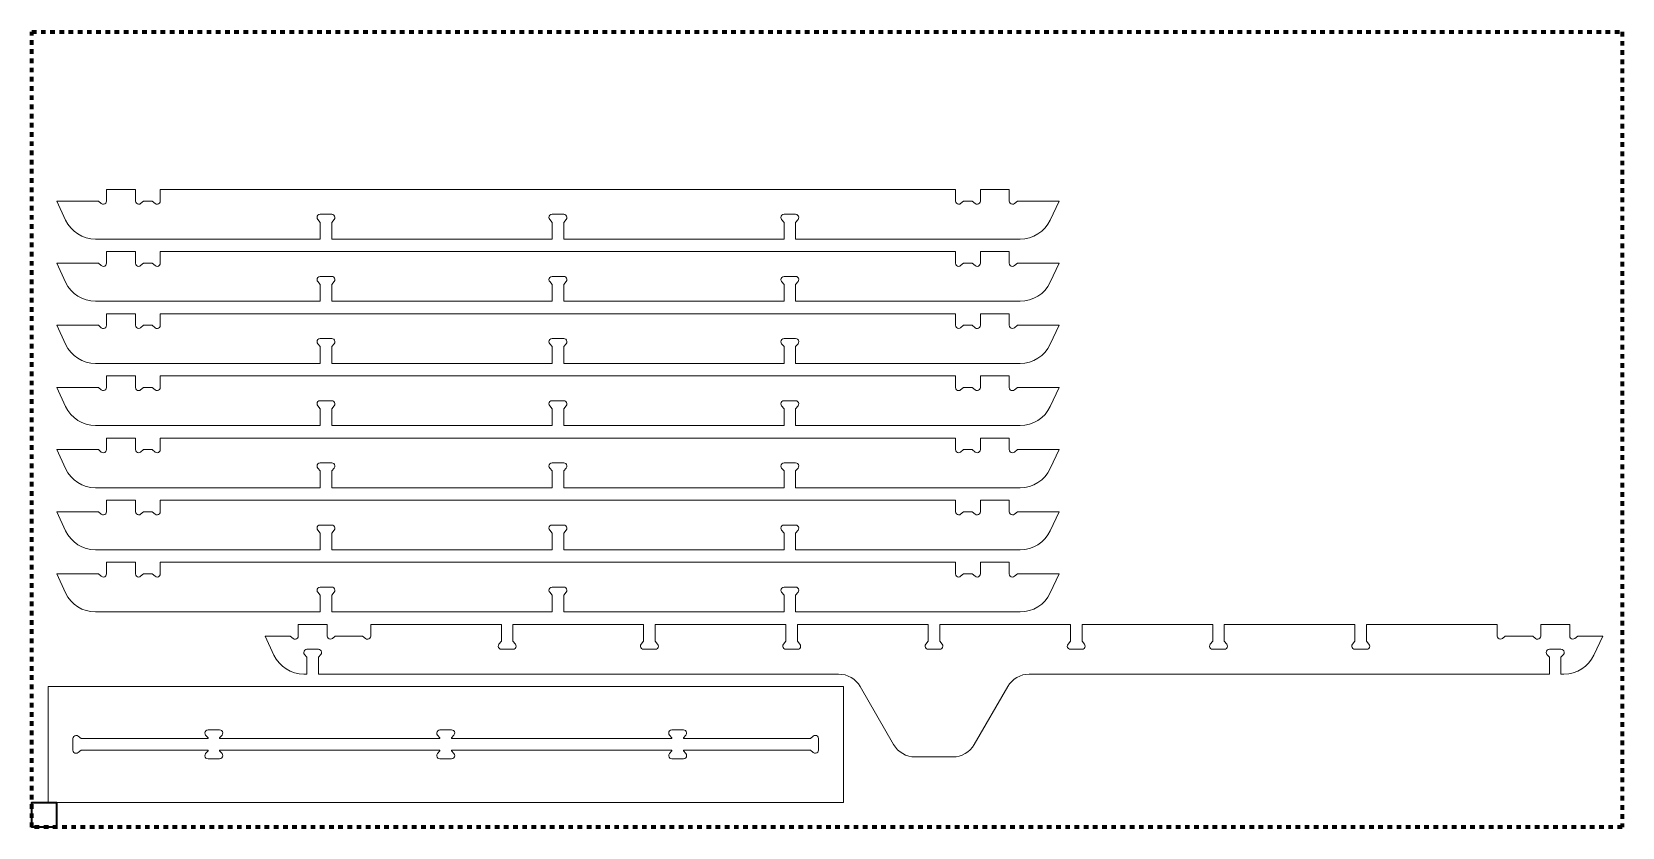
# Model space of a CAD drawing. Header units: inches. Extents: x 0 to 96, y -57 to 51.
# Drawn here: x 0 to 96, y 3.3 to 51.3 of the extents above; entities that cross this region are included whole.
import ezdxf

# ---------------------------------------------------------------- set-up
doc = ezdxf.new("R2010")
doc.units = ezdxf.units.IN
doc.header["$MEASUREMENT"] = 0
doc.linetypes.add('AI-Linetype-2', pattern=[0.555556, 0.277778, -0.277778])
doc.layers.add('formatting', color=7, linetype='Continuous')
doc.layers.add('queen-70', color=7, linetype='Continuous')

# ---------------------------------------------------------------- blocks, each defined once
blk = doc.blocks.new('block 4')
at = {"layer": 'queen-70', "color": 7, "lineweight": 15, "true_color": 0xffffff}
blk.add_open_spline([(57.256, 19.306), (57.256, 19.306), (59.006, 19.306), (59.006, 19.306), (59.006, 19.306), (59.006, 18.606), (59.006, 18.606), (59.006, 18.501), (59.091, 18.416), (59.196, 18.416), (59.241, 18.416), (59.284, 18.431), (59.318, 18.46), (59.318, 18.46), (59.492, 18.606), (59.492, 18.606), (59.492, 18.606), (62.006, 18.606), (62.006, 18.606), (62.006, 18.606), (61.472, 17.46), (61.472, 17.46), (61.144, 16.756), (60.437, 16.306), (59.66, 16.306), (59.66, 16.306), (46.106, 16.306), (46.106, 16.306), (46.106, 16.306), (46.106, 17.32), (46.106, 17.32), (46.106, 17.32), (46.252, 17.493), (46.252, 17.493), (46.319, 17.574), (46.309, 17.694), (46.228, 17.761), (46.194, 17.79), (46.151, 17.806), (46.106, 17.806), (46.106, 17.806), (45.406, 17.806), (45.406, 17.806), (45.301, 17.806), (45.216, 17.72), (45.216, 17.616), (45.216, 17.571), (45.232, 17.528), (45.261, 17.493), (45.261, 17.493), (45.406, 17.32), (45.406, 17.32), (45.406, 17.32), (45.406, 16.306), (45.406, 16.306), (45.406, 16.306), (32.106, 16.306), (32.106, 16.306), (32.106, 16.306), (32.106, 17.32), (32.106, 17.32), (32.106, 17.32), (32.252, 17.493), (32.252, 17.493), (32.319, 17.574), (32.309, 17.694), (32.228, 17.761), (32.194, 17.79), (32.151, 17.806), (32.106, 17.806), (32.106, 17.806), (31.406, 17.806), (31.406, 17.806), (31.301, 17.806), (31.216, 17.72), (31.216, 17.616), (31.216, 17.571), (31.232, 17.528), (31.261, 17.493), (31.261, 17.493), (31.406, 17.32), (31.406, 17.32), (31.406, 17.32), (31.406, 16.306), (31.406, 16.306), (31.406, 16.306), (18.106, 16.306), (18.106, 16.306), (18.106, 16.306), (18.106, 17.32), (18.106, 17.32), (18.106, 17.32), (18.252, 17.493), (18.252, 17.493), (18.319, 17.574), (18.309, 17.694), (18.228, 17.761), (18.194, 17.79), (18.151, 17.806), (18.106, 17.806), (18.106, 17.806), (17.406, 17.806), (17.406, 17.806), (17.301, 17.806), (17.216, 17.72), (17.216, 17.616), (17.216, 17.571), (17.232, 17.528), (17.261, 17.493), (17.261, 17.493), (17.406, 17.32), (17.406, 17.32), (17.406, 17.32), (17.406, 16.306), (17.406, 16.306), (17.406, 16.306), (3.853, 16.306), (3.853, 16.306), (3.076, 16.306), (2.369, 16.756), (2.04, 17.46), (2.04, 17.46), (1.506, 18.606), (1.506, 18.606), (1.506, 18.606), (4.021, 18.606), (4.021, 18.606), (4.021, 18.606), (4.194, 18.46), (4.194, 18.46), (4.275, 18.393), (4.394, 18.403), (4.462, 18.483), (4.491, 18.518), (4.506, 18.561), (4.506, 18.606), (4.506, 18.606), (4.506, 19.306), (4.506, 19.306), (4.506, 19.306), (6.256, 19.306), (6.256, 19.306), (6.256, 19.306), (6.256, 18.606), (6.256, 18.606), (6.256, 18.501), (6.341, 18.416), (6.446, 18.416), (6.491, 18.416), (6.534, 18.431), (6.568, 18.46), (6.568, 18.46), (6.742, 18.606), (6.742, 18.606), (6.742, 18.606), (7.271, 18.606), (7.271, 18.606), (7.271, 18.606), (7.444, 18.46), (7.444, 18.46), (7.525, 18.393), (7.644, 18.403), (7.712, 18.483), (7.741, 18.518), (7.756, 18.561), (7.756, 18.606), (7.756, 18.606), (7.756, 19.306), (7.756, 19.306), (7.756, 19.306), (55.756, 19.306), (55.756, 19.306), (55.756, 19.306), (55.756, 18.606), (55.756, 18.606), (55.756, 18.501), (55.841, 18.416), (55.946, 18.416), (55.991, 18.416), (56.034, 18.431), (56.068, 18.46), (56.068, 18.46), (56.242, 18.606), (56.242, 18.606), (56.242, 18.606), (56.771, 18.606), (56.771, 18.606), (56.771, 18.606), (56.944, 18.46), (56.944, 18.46), (57.025, 18.393), (57.144, 18.403), (57.212, 18.483), (57.241, 18.518), (57.256, 18.561), (57.256, 18.606), (57.256, 18.606), (57.256, 19.306), (57.256, 19.306)], degree=3, knots=[0, 0, 0, 0, 1, 1, 1, 2, 2, 2, 3, 3, 3, 4, 4, 4, 5, 5, 5, 6, 6, 6, 7, 7, 7, 8, 8, 8, 9, 9, 9, 10, 10, 10, 11, 11, 11, 12, 12, 12, 13, 13, 13, 14, 14, 14, 15, 15, 15, 16, 16, 16, 17, 17, 17, 18, 18, 18, 19, 19, 19, 20, 20, 20, 21, 21, 21, 22, 22, 22, 23, 23, 23, 24, 24, 24, 25, 25, 25, 26, 26, 26, 27, 27, 27, 28, 28, 28, 29, 29, 29, 30, 30, 30, 31, 31, 31, 32, 32, 32, 33, 33, 33, 34, 34, 34, 35, 35, 35, 36, 36, 36, 37, 37, 37, 38, 38, 38, 39, 39, 39, 40, 40, 40, 41, 41, 41, 42, 42, 42, 43, 43, 43, 44, 44, 44, 45, 45, 45, 46, 46, 46, 47, 47, 47, 48, 48, 48, 49, 49, 49, 50, 50, 50, 51, 51, 51, 52, 52, 52, 53, 53, 53, 54, 54, 54, 55, 55, 55, 56, 56, 56, 57, 57, 57, 58, 58, 58, 59, 59, 59, 60, 60, 60, 61, 61, 61, 62, 62, 62, 63, 63, 63, 64, 64, 64, 65, 65, 65, 66, 66, 66, 66], dxfattribs=at)
blk = doc.blocks.new('block 3')
at = {"layer": 'queen-70'}
blk.add_blockref('block 4', (0, 0), dxfattribs=at)
blk = doc.blocks.new('block 6')
at = {"layer": 'queen-70', "color": 7, "lineweight": 15, "true_color": 0xffffff}
blk.add_open_spline([(57.256, 23.056), (57.256, 23.056), (59.006, 23.056), (59.006, 23.056), (59.006, 23.056), (59.006, 22.356), (59.006, 22.356), (59.006, 22.251), (59.091, 22.166), (59.196, 22.166), (59.241, 22.166), (59.284, 22.181), (59.318, 22.21), (59.318, 22.21), (59.492, 22.356), (59.492, 22.356), (59.492, 22.356), (62.006, 22.356), (62.006, 22.356), (62.006, 22.356), (61.472, 21.21), (61.472, 21.21), (61.144, 20.506), (60.437, 20.056), (59.66, 20.056), (59.66, 20.056), (46.106, 20.056), (46.106, 20.056), (46.106, 20.056), (46.106, 21.07), (46.106, 21.07), (46.106, 21.07), (46.252, 21.243), (46.252, 21.243), (46.319, 21.324), (46.309, 21.444), (46.228, 21.511), (46.194, 21.54), (46.151, 21.556), (46.106, 21.556), (46.106, 21.556), (45.406, 21.556), (45.406, 21.556), (45.301, 21.556), (45.216, 21.47), (45.216, 21.366), (45.216, 21.321), (45.232, 21.278), (45.261, 21.243), (45.261, 21.243), (45.406, 21.07), (45.406, 21.07), (45.406, 21.07), (45.406, 20.056), (45.406, 20.056), (45.406, 20.056), (32.106, 20.056), (32.106, 20.056), (32.106, 20.056), (32.106, 21.07), (32.106, 21.07), (32.106, 21.07), (32.252, 21.243), (32.252, 21.243), (32.319, 21.324), (32.309, 21.444), (32.228, 21.511), (32.194, 21.54), (32.151, 21.556), (32.106, 21.556), (32.106, 21.556), (31.406, 21.556), (31.406, 21.556), (31.301, 21.556), (31.216, 21.47), (31.216, 21.366), (31.216, 21.321), (31.232, 21.278), (31.261, 21.243), (31.261, 21.243), (31.406, 21.07), (31.406, 21.07), (31.406, 21.07), (31.406, 20.056), (31.406, 20.056), (31.406, 20.056), (18.106, 20.056), (18.106, 20.056), (18.106, 20.056), (18.106, 21.07), (18.106, 21.07), (18.106, 21.07), (18.252, 21.243), (18.252, 21.243), (18.319, 21.324), (18.309, 21.444), (18.228, 21.511), (18.194, 21.54), (18.151, 21.556), (18.106, 21.556), (18.106, 21.556), (17.406, 21.556), (17.406, 21.556), (17.301, 21.556), (17.216, 21.47), (17.216, 21.366), (17.216, 21.321), (17.232, 21.278), (17.261, 21.243), (17.261, 21.243), (17.406, 21.07), (17.406, 21.07), (17.406, 21.07), (17.406, 20.056), (17.406, 20.056), (17.406, 20.056), (3.853, 20.056), (3.853, 20.056), (3.076, 20.056), (2.369, 20.506), (2.04, 21.21), (2.04, 21.21), (1.506, 22.356), (1.506, 22.356), (1.506, 22.356), (4.021, 22.356), (4.021, 22.356), (4.021, 22.356), (4.194, 22.21), (4.194, 22.21), (4.275, 22.143), (4.394, 22.153), (4.462, 22.233), (4.491, 22.268), (4.506, 22.311), (4.506, 22.356), (4.506, 22.356), (4.506, 23.056), (4.506, 23.056), (4.506, 23.056), (6.256, 23.056), (6.256, 23.056), (6.256, 23.056), (6.256, 22.356), (6.256, 22.356), (6.256, 22.251), (6.341, 22.166), (6.446, 22.166), (6.491, 22.166), (6.534, 22.181), (6.568, 22.21), (6.568, 22.21), (6.742, 22.356), (6.742, 22.356), (6.742, 22.356), (7.271, 22.356), (7.271, 22.356), (7.271, 22.356), (7.444, 22.21), (7.444, 22.21), (7.525, 22.143), (7.644, 22.153), (7.712, 22.233), (7.741, 22.268), (7.756, 22.311), (7.756, 22.356), (7.756, 22.356), (7.756, 23.056), (7.756, 23.056), (7.756, 23.056), (55.756, 23.056), (55.756, 23.056), (55.756, 23.056), (55.756, 22.356), (55.756, 22.356), (55.756, 22.251), (55.841, 22.166), (55.946, 22.166), (55.991, 22.166), (56.034, 22.181), (56.068, 22.21), (56.068, 22.21), (56.242, 22.356), (56.242, 22.356), (56.242, 22.356), (56.771, 22.356), (56.771, 22.356), (56.771, 22.356), (56.944, 22.21), (56.944, 22.21), (57.025, 22.143), (57.144, 22.153), (57.212, 22.233), (57.241, 22.268), (57.256, 22.311), (57.256, 22.356), (57.256, 22.356), (57.256, 23.056), (57.256, 23.056)], degree=3, knots=[0, 0, 0, 0, 1, 1, 1, 2, 2, 2, 3, 3, 3, 4, 4, 4, 5, 5, 5, 6, 6, 6, 7, 7, 7, 8, 8, 8, 9, 9, 9, 10, 10, 10, 11, 11, 11, 12, 12, 12, 13, 13, 13, 14, 14, 14, 15, 15, 15, 16, 16, 16, 17, 17, 17, 18, 18, 18, 19, 19, 19, 20, 20, 20, 21, 21, 21, 22, 22, 22, 23, 23, 23, 24, 24, 24, 25, 25, 25, 26, 26, 26, 27, 27, 27, 28, 28, 28, 29, 29, 29, 30, 30, 30, 31, 31, 31, 32, 32, 32, 33, 33, 33, 34, 34, 34, 35, 35, 35, 36, 36, 36, 37, 37, 37, 38, 38, 38, 39, 39, 39, 40, 40, 40, 41, 41, 41, 42, 42, 42, 43, 43, 43, 44, 44, 44, 45, 45, 45, 46, 46, 46, 47, 47, 47, 48, 48, 48, 49, 49, 49, 50, 50, 50, 51, 51, 51, 52, 52, 52, 53, 53, 53, 54, 54, 54, 55, 55, 55, 56, 56, 56, 57, 57, 57, 58, 58, 58, 59, 59, 59, 60, 60, 60, 61, 61, 61, 62, 62, 62, 63, 63, 63, 64, 64, 64, 65, 65, 65, 66, 66, 66, 66], dxfattribs=at)
blk = doc.blocks.new('block 5')
at = {"layer": 'queen-70'}
blk.add_blockref('block 6', (0, 0), dxfattribs=at)
blk = doc.blocks.new('block 41')
at = {"layer": 'queen-70', "color": 7, "lineweight": 15, "true_color": 0xffffff}
blk.add_open_spline([(17.306, 12.556), (17.306, 12.556), (17.306, 13.57), (17.306, 13.57), (17.306, 13.57), (17.452, 13.743), (17.452, 13.743), (17.519, 13.824), (17.509, 13.944), (17.429, 14.011), (17.394, 14.04), (17.351, 14.056), (17.306, 14.056), (17.306, 14.056), (16.606, 14.056), (16.606, 14.056), (16.502, 14.056), (16.416, 13.97), (16.416, 13.866), (16.416, 13.821), (16.432, 13.778), (16.461, 13.743), (16.461, 13.743), (16.606, 13.57), (16.606, 13.57), (16.606, 13.57), (16.606, 12.556), (16.606, 12.556), (16.606, 12.556), (16.428, 12.556), (16.428, 12.556), (15.651, 12.556), (14.944, 13.006), (14.615, 13.71), (14.615, 13.71), (14.081, 14.856), (14.081, 14.856), (14.081, 14.856), (15.596, 14.856), (15.596, 14.856), (15.596, 14.856), (15.769, 14.71), (15.769, 14.71), (15.85, 14.643), (15.97, 14.653), (16.037, 14.733), (16.066, 14.768), (16.081, 14.811), (16.081, 14.856), (16.081, 14.856), (16.081, 15.556), (16.081, 15.556), (16.081, 15.556), (17.831, 15.556), (17.831, 15.556), (17.831, 15.556), (17.831, 14.856), (17.831, 14.856), (17.831, 14.751), (17.917, 14.666), (18.021, 14.666), (18.066, 14.666), (18.109, 14.681), (18.144, 14.71), (18.144, 14.71), (18.317, 14.856), (18.317, 14.856), (18.317, 14.856), (19.971, 14.856), (19.971, 14.856), (19.971, 14.856), (20.144, 14.71), (20.144, 14.71), (20.225, 14.643), (20.345, 14.653), (20.412, 14.733), (20.441, 14.768), (20.456, 14.811), (20.456, 14.856), (20.456, 14.856), (20.456, 15.556), (20.456, 15.556), (20.456, 15.556), (28.344, 15.556), (28.344, 15.556), (28.344, 15.556), (28.344, 14.541), (28.344, 14.541), (28.344, 14.541), (28.198, 14.368), (28.198, 14.368), (28.131, 14.287), (28.141, 14.167), (28.222, 14.1), (28.256, 14.071), (28.299, 14.056), (28.344, 14.056), (28.344, 14.056), (29.044, 14.056), (29.044, 14.056), (29.149, 14.056), (29.234, 14.141), (29.234, 14.246), (29.234, 14.29), (29.218, 14.333), (29.189, 14.368), (29.189, 14.368), (29.044, 14.541), (29.044, 14.541), (29.044, 14.541), (29.044, 15.556), (29.044, 15.556), (29.044, 15.556), (36.931, 15.556), (36.931, 15.556), (36.931, 15.556), (36.931, 14.541), (36.931, 14.541), (36.931, 14.541), (36.786, 14.368), (36.786, 14.368), (36.718, 14.287), (36.729, 14.167), (36.809, 14.1), (36.844, 14.071), (36.887, 14.056), (36.931, 14.056), (36.931, 14.056), (37.631, 14.056), (37.631, 14.056), (37.736, 14.056), (37.821, 14.141), (37.821, 14.246), (37.821, 14.29), (37.806, 14.333), (37.777, 14.368), (37.777, 14.368), (37.631, 14.541), (37.631, 14.541), (37.631, 14.541), (37.631, 15.556), (37.631, 15.556), (37.631, 15.556), (45.519, 15.556), (45.519, 15.556), (45.519, 15.556), (45.519, 14.541), (45.519, 14.541), (45.519, 14.541), (45.373, 14.368), (45.373, 14.368), (45.306, 14.287), (45.316, 14.167), (45.397, 14.1), (45.431, 14.071), (45.474, 14.056), (45.519, 14.056), (45.519, 14.056), (46.219, 14.056), (46.219, 14.056), (46.324, 14.056), (46.409, 14.141), (46.409, 14.246), (46.409, 14.29), (46.393, 14.333), (46.364, 14.368), (46.364, 14.368), (46.219, 14.541), (46.219, 14.541), (46.219, 14.541), (46.219, 15.556), (46.219, 15.556), (46.219, 15.556), (54.106, 15.556), (54.106, 15.556), (54.106, 15.556), (54.106, 14.541), (54.106, 14.541), (54.106, 14.541), (53.961, 14.368), (53.961, 14.368), (53.893, 14.287), (53.904, 14.167), (53.984, 14.1), (54.019, 14.071), (54.062, 14.056), (54.106, 14.056), (54.106, 14.056), (54.806, 14.056), (54.806, 14.056), (54.911, 14.056), (54.996, 14.141), (54.996, 14.246), (54.996, 14.29), (54.981, 14.333), (54.952, 14.368), (54.952, 14.368), (54.806, 14.541), (54.806, 14.541), (54.806, 14.541), (54.806, 15.556), (54.806, 15.556), (54.806, 15.556), (62.694, 15.556), (62.694, 15.556), (62.694, 15.556), (62.694, 14.541), (62.694, 14.541), (62.694, 14.541), (62.548, 14.368), (62.548, 14.368), (62.481, 14.287), (62.491, 14.167), (62.572, 14.1), (62.606, 14.071), (62.649, 14.056), (62.694, 14.056), (62.694, 14.056), (63.394, 14.056), (63.394, 14.056), (63.499, 14.056), (63.584, 14.141), (63.584, 14.246), (63.584, 14.29), (63.568, 14.333), (63.539, 14.368), (63.539, 14.368), (63.394, 14.541), (63.394, 14.541), (63.394, 14.541), (63.394, 15.556), (63.394, 15.556), (63.394, 15.556), (71.281, 15.556), (71.281, 15.556), (71.281, 15.556), (71.281, 14.541), (71.281, 14.541), (71.281, 14.541), (71.136, 14.368), (71.136, 14.368), (71.068, 14.287), (71.079, 14.167), (71.159, 14.1), (71.194, 14.071), (71.237, 14.056), (71.281, 14.056), (71.281, 14.056), (71.981, 14.056), (71.981, 14.056), (72.086, 14.056), (72.171, 14.141), (72.171, 14.246), (72.171, 14.29), (72.156, 14.333), (72.127, 14.368), (72.127, 14.368), (71.981, 14.541), (71.981, 14.541), (71.981, 14.541), (71.981, 15.556), (71.981, 15.556), (71.981, 15.556), (79.869, 15.556), (79.869, 15.556), (79.869, 15.556), (79.869, 14.541), (79.869, 14.541), (79.869, 14.541), (79.723, 14.368), (79.723, 14.368), (79.656, 14.287), (79.666, 14.167), (79.747, 14.1), (79.781, 14.071), (79.824, 14.056), (79.869, 14.056), (79.869, 14.056), (80.569, 14.056), (80.569, 14.056), (80.674, 14.056), (80.759, 14.141), (80.759, 14.246), (80.759, 14.29), (80.743, 14.333), (80.714, 14.368), (80.714, 14.368), (80.569, 14.541), (80.569, 14.541), (80.569, 14.541), (80.569, 15.556), (80.569, 15.556), (80.569, 15.556), (88.456, 15.556), (88.456, 15.556), (88.456, 15.556), (88.456, 14.856), (88.456, 14.856), (88.456, 14.751), (88.542, 14.666), (88.646, 14.666), (88.691, 14.666), (88.734, 14.681), (88.769, 14.71), (88.769, 14.71), (88.942, 14.856), (88.942, 14.856), (88.942, 14.856), (90.596, 14.856), (90.596, 14.856), (90.596, 14.856), (90.769, 14.71), (90.769, 14.71), (90.85, 14.643), (90.97, 14.653), (91.037, 14.733), (91.066, 14.768), (91.081, 14.811), (91.081, 14.856), (91.081, 14.856), (91.081, 15.556), (91.081, 15.556), (91.081, 15.556), (92.831, 15.556), (92.831, 15.556), (92.831, 15.556), (92.831, 14.856), (92.831, 14.856), (92.831, 14.751), (92.917, 14.666), (93.021, 14.666), (93.066, 14.666), (93.109, 14.681), (93.144, 14.71), (93.144, 14.71), (93.317, 14.856), (93.317, 14.856), (93.317, 14.856), (94.831, 14.856), (94.831, 14.856), (94.831, 14.856), (94.297, 13.71), (94.297, 13.71), (93.969, 13.006), (93.262, 12.556), (92.485, 12.556), (92.485, 12.556), (92.306, 12.556), (92.306, 12.556), (92.306, 12.556), (92.306, 13.57), (92.306, 13.57), (92.306, 13.57), (92.452, 13.743), (92.452, 13.743), (92.519, 13.824), (92.509, 13.944), (92.429, 14.011), (92.394, 14.04), (92.351, 14.056), (92.306, 14.056), (92.306, 14.056), (91.606, 14.056), (91.606, 14.056), (91.501, 14.056), (91.416, 13.97), (91.416, 13.866), (91.416, 13.821), (91.432, 13.778), (91.461, 13.743), (91.461, 13.743), (91.606, 13.57), (91.606, 13.57), (91.606, 13.57), (91.606, 12.556), (91.606, 12.556), (91.606, 12.556), (60.209, 12.556), (60.209, 12.556), (59.673, 12.556), (59.178, 12.27), (58.91, 11.806), (58.91, 11.806), (56.889, 8.306), (56.889, 8.306), (56.622, 7.841), (56.126, 7.556), (55.59, 7.556), (55.59, 7.556), (53.322, 7.556), (53.322, 7.556), (52.787, 7.556), (52.291, 7.841), (52.023, 8.306), (52.023, 8.306), (50.003, 11.806), (50.003, 11.806), (49.735, 12.27), (49.24, 12.556), (48.704, 12.556), (48.704, 12.556), (17.306, 12.556), (17.306, 12.556)], degree=3, knots=[0, 0, 0, 0, 1, 1, 1, 2, 2, 2, 3, 3, 3, 4, 4, 4, 5, 5, 5, 6, 6, 6, 7, 7, 7, 8, 8, 8, 9, 9, 9, 10, 10, 10, 11, 11, 11, 12, 12, 12, 13, 13, 13, 14, 14, 14, 15, 15, 15, 16, 16, 16, 17, 17, 17, 18, 18, 18, 19, 19, 19, 20, 20, 20, 21, 21, 21, 22, 22, 22, 23, 23, 23, 24, 24, 24, 25, 25, 25, 26, 26, 26, 27, 27, 27, 28, 28, 28, 29, 29, 29, 30, 30, 30, 31, 31, 31, 32, 32, 32, 33, 33, 33, 34, 34, 34, 35, 35, 35, 36, 36, 36, 37, 37, 37, 38, 38, 38, 39, 39, 39, 40, 40, 40, 41, 41, 41, 42, 42, 42, 43, 43, 43, 44, 44, 44, 45, 45, 45, 46, 46, 46, 47, 47, 47, 48, 48, 48, 49, 49, 49, 50, 50, 50, 51, 51, 51, 52, 52, 52, 53, 53, 53, 54, 54, 54, 55, 55, 55, 56, 56, 56, 57, 57, 57, 58, 58, 58, 59, 59, 59, 60, 60, 60, 61, 61, 61, 62, 62, 62, 63, 63, 63, 64, 64, 64, 65, 65, 65, 66, 66, 66, 67, 67, 67, 68, 68, 68, 69, 69, 69, 70, 70, 70, 71, 71, 71, 72, 72, 72, 73, 73, 73, 74, 74, 74, 75, 75, 75, 76, 76, 76, 77, 77, 77, 78, 78, 78, 79, 79, 79, 80, 80, 80, 81, 81, 81, 82, 82, 82, 83, 83, 83, 84, 84, 84, 85, 85, 85, 86, 86, 86, 87, 87, 87, 88, 88, 88, 89, 89, 89, 90, 90, 90, 91, 91, 91, 92, 92, 92, 93, 93, 93, 94, 94, 94, 95, 95, 95, 96, 96, 96, 97, 97, 97, 98, 98, 98, 99, 99, 99, 100, 100, 100, 101, 101, 101, 102, 102, 102, 103, 103, 103, 104, 104, 104, 105, 105, 105, 106, 106, 106, 107, 107, 107, 108, 108, 108, 109, 109, 109, 110, 110, 110, 111, 111, 111, 112, 112, 112, 113, 113, 113, 114, 114, 114, 115, 115, 115, 116, 116, 116, 117, 117, 117, 118, 118, 118, 119, 119, 119, 120, 120, 120, 121, 121, 121, 122, 122, 122, 123, 123, 123, 124, 124, 124, 125, 125, 125, 126, 126, 126, 127, 127, 127, 128, 128, 128, 129, 129, 129, 130, 130, 130, 131, 131, 131, 132, 132, 132, 133, 133, 133, 134, 134, 134, 134], dxfattribs=at)
blk = doc.blocks.new('block 40')
at = {"layer": 'queen-70'}
blk.add_blockref('block 41', (0, 0), dxfattribs=at)
blk = doc.blocks.new('block 44')
at = {"layer": 'queen-70', "color": 7, "lineweight": 15, "true_color": 0xffffff}
blk.add_lwpolyline([(48.986, 11.819), (48.986, 4.819)], dxfattribs=at)
blk = doc.blocks.new('block 45')
at = {"layer": 'queen-70', "color": 7, "lineweight": 15, "true_color": 0xffffff}
blk.add_lwpolyline([(48.986, 11.819), (0.986, 11.819)], dxfattribs=at)
blk = doc.blocks.new('block 46')
at = {"layer": 'queen-70', "color": 7, "lineweight": 15, "true_color": 0xffffff}
blk.add_lwpolyline([(0.986, 11.819), (0.986, 4.819)], dxfattribs=at)
blk = doc.blocks.new('block 47')
at = {"layer": 'queen-70', "color": 7, "lineweight": 15, "true_color": 0xffffff}
blk.add_lwpolyline([(0.986, 4.819), (48.986, 4.819)], dxfattribs=at)
blk = doc.blocks.new('block 43')
at = {"layer": 'queen-70'}
for name in ['block 45', 'block 46', 'block 44', 'block 47']:
    blk.add_blockref(name, (0, 0), dxfattribs=at)
blk = doc.blocks.new('block 42')
at = {"layer": 'queen-70', "color": 7, "lineweight": 15, "true_color": 0xffffff}
blk.add_open_spline([(2.676, 7.779), (2.721, 7.779), (2.764, 7.795), (2.798, 7.824), (2.798, 7.824), (2.972, 7.969), (2.972, 7.969), (2.972, 7.969), (3.986, 7.969), (3.986, 7.969), (3.986, 7.969), (3.986, 7.969), (3.986, 7.969), (3.986, 7.969), (10.636, 7.969), (10.636, 7.969), (10.636, 7.969), (10.636, 7.93), (10.636, 7.93), (10.636, 7.93), (10.491, 7.757), (10.491, 7.757), (10.423, 7.676), (10.434, 7.556), (10.514, 7.489), (10.548, 7.46), (10.591, 7.444), (10.636, 7.444), (10.636, 7.444), (11.336, 7.444), (11.336, 7.444), (11.441, 7.444), (11.526, 7.53), (11.526, 7.634), (11.526, 7.679), (11.51, 7.722), (11.482, 7.757), (11.482, 7.757), (11.336, 7.93), (11.336, 7.93), (11.336, 7.93), (11.336, 7.969), (11.336, 7.969), (11.336, 7.969), (24.636, 7.969), (24.636, 7.969), (24.636, 7.969), (24.636, 7.93), (24.636, 7.93), (24.636, 7.93), (24.491, 7.757), (24.491, 7.757), (24.423, 7.676), (24.434, 7.556), (24.514, 7.489), (24.548, 7.46), (24.591, 7.444), (24.636, 7.444), (24.636, 7.444), (25.336, 7.444), (25.336, 7.444), (25.441, 7.444), (25.526, 7.53), (25.526, 7.634), (25.526, 7.679), (25.51, 7.722), (25.482, 7.757), (25.482, 7.757), (25.336, 7.93), (25.336, 7.93), (25.336, 7.93), (25.336, 7.969), (25.336, 7.969), (25.336, 7.969), (38.636, 7.969), (38.636, 7.969), (38.636, 7.969), (38.636, 7.93), (38.636, 7.93), (38.636, 7.93), (38.491, 7.757), (38.491, 7.757), (38.423, 7.676), (38.434, 7.556), (38.514, 7.489), (38.548, 7.46), (38.591, 7.444), (38.636, 7.444), (38.636, 7.444), (39.336, 7.444), (39.336, 7.444), (39.441, 7.444), (39.526, 7.53), (39.526, 7.634), (39.526, 7.679), (39.51, 7.722), (39.482, 7.757), (39.482, 7.757), (39.336, 7.93), (39.336, 7.93), (39.336, 7.93), (39.336, 7.969), (39.336, 7.969), (39.336, 7.969), (47.001, 7.969), (47.001, 7.969), (47.001, 7.969), (47.174, 7.824), (47.174, 7.824), (47.254, 7.756), (47.374, 7.767), (47.442, 7.847), (47.47, 7.882), (47.486, 7.925), (47.486, 7.969), (47.486, 7.969), (47.486, 7.969), (47.486, 7.969), (47.486, 7.969), (47.486, 7.969), (47.486, 7.969), (47.486, 7.969), (47.486, 8.669), (47.486, 8.669), (47.486, 8.669), (47.486, 8.669), (47.486, 8.669), (47.486, 8.774), (47.401, 8.859), (47.296, 8.859), (47.251, 8.859), (47.208, 8.844), (47.174, 8.815), (47.174, 8.815), (47.001, 8.669), (47.001, 8.669), (47.001, 8.669), (45.986, 8.669), (45.986, 8.669), (45.986, 8.669), (45.986, 8.669), (45.986, 8.669), (45.986, 8.669), (39.336, 8.669), (39.336, 8.669), (39.336, 8.669), (39.336, 8.709), (39.336, 8.709), (39.336, 8.709), (39.482, 8.882), (39.482, 8.882), (39.549, 8.963), (39.539, 9.083), (39.458, 9.15), (39.424, 9.179), (39.381, 9.194), (39.336, 9.194), (39.336, 9.194), (38.636, 9.194), (38.636, 9.194), (38.531, 9.194), (38.446, 9.109), (38.446, 9.004), (38.446, 8.96), (38.462, 8.917), (38.491, 8.882), (38.491, 8.882), (38.636, 8.709), (38.636, 8.709), (38.636, 8.709), (38.636, 8.669), (38.636, 8.669), (38.636, 8.669), (25.336, 8.669), (25.336, 8.669), (25.336, 8.669), (25.336, 8.709), (25.336, 8.709), (25.336, 8.709), (25.482, 8.882), (25.482, 8.882), (25.549, 8.963), (25.539, 9.083), (25.458, 9.15), (25.424, 9.179), (25.381, 9.194), (25.336, 9.194), (25.336, 9.194), (24.636, 9.194), (24.636, 9.194), (24.531, 9.194), (24.446, 9.109), (24.446, 9.004), (24.446, 8.96), (24.462, 8.917), (24.491, 8.882), (24.491, 8.882), (24.636, 8.709), (24.636, 8.709), (24.636, 8.709), (24.636, 8.669), (24.636, 8.669), (24.636, 8.669), (11.336, 8.669), (11.336, 8.669), (11.336, 8.669), (11.336, 8.709), (11.336, 8.709), (11.336, 8.709), (11.482, 8.882), (11.482, 8.882), (11.549, 8.963), (11.539, 9.083), (11.458, 9.15), (11.424, 9.179), (11.381, 9.194), (11.336, 9.194), (11.336, 9.194), (10.636, 9.194), (10.636, 9.194), (10.531, 9.194), (10.446, 9.109), (10.446, 9.004), (10.446, 8.96), (10.462, 8.917), (10.491, 8.882), (10.491, 8.882), (10.636, 8.709), (10.636, 8.709), (10.636, 8.709), (10.636, 8.669), (10.636, 8.669), (10.636, 8.669), (3.986, 8.669), (3.986, 8.669), (3.986, 8.669), (3.986, 8.669), (3.986, 8.669), (3.986, 8.669), (2.972, 8.669), (2.972, 8.669), (2.972, 8.669), (2.798, 8.815), (2.798, 8.815), (2.718, 8.882), (2.598, 8.872), (2.531, 8.792), (2.502, 8.757), (2.486, 8.714), (2.486, 8.669), (2.486, 8.669), (2.486, 7.969), (2.486, 7.969), (2.486, 7.865), (2.571, 7.779), (2.676, 7.779)], degree=3, knots=[0, 0, 0, 0, 1, 1, 1, 2, 2, 2, 3, 3, 3, 4, 4, 4, 5, 5, 5, 6, 6, 6, 7, 7, 7, 8, 8, 8, 9, 9, 9, 10, 10, 10, 11, 11, 11, 12, 12, 12, 13, 13, 13, 14, 14, 14, 15, 15, 15, 16, 16, 16, 17, 17, 17, 18, 18, 18, 19, 19, 19, 20, 20, 20, 21, 21, 21, 22, 22, 22, 23, 23, 23, 24, 24, 24, 25, 25, 25, 26, 26, 26, 27, 27, 27, 28, 28, 28, 29, 29, 29, 30, 30, 30, 31, 31, 31, 32, 32, 32, 33, 33, 33, 34, 34, 34, 35, 35, 35, 36, 36, 36, 37, 37, 37, 38, 38, 38, 39, 39, 39, 40, 40, 40, 41, 41, 41, 42, 42, 42, 43, 43, 43, 44, 44, 44, 45, 45, 45, 46, 46, 46, 47, 47, 47, 48, 48, 48, 49, 49, 49, 50, 50, 50, 51, 51, 51, 52, 52, 52, 53, 53, 53, 54, 54, 54, 55, 55, 55, 56, 56, 56, 57, 57, 57, 58, 58, 58, 59, 59, 59, 60, 60, 60, 61, 61, 61, 62, 62, 62, 63, 63, 63, 64, 64, 64, 65, 65, 65, 66, 66, 66, 67, 67, 67, 68, 68, 68, 69, 69, 69, 70, 70, 70, 71, 71, 71, 72, 72, 72, 73, 73, 73, 74, 74, 74, 75, 75, 75, 76, 76, 76, 77, 77, 77, 78, 78, 78, 79, 79, 79, 80, 80, 80, 81, 81, 81, 82, 82, 82, 83, 83, 83, 84, 84, 84, 85, 85, 85, 85], dxfattribs=at)
at = {"layer": 'queen-70'}
blk.add_blockref('block 43', (0, 0), dxfattribs=at)
blk = doc.blocks.new('block 49')
at = {"layer": 'queen-70', "color": 7, "lineweight": 15, "true_color": 0xffffff}
blk.add_open_spline([(57.256, 26.806), (57.256, 26.806), (59.006, 26.806), (59.006, 26.806), (59.006, 26.806), (59.006, 26.106), (59.006, 26.106), (59.006, 26.001), (59.091, 25.916), (59.196, 25.916), (59.241, 25.916), (59.284, 25.931), (59.318, 25.96), (59.318, 25.96), (59.492, 26.106), (59.492, 26.106), (59.492, 26.106), (62.006, 26.106), (62.006, 26.106), (62.006, 26.106), (61.472, 24.96), (61.472, 24.96), (61.144, 24.256), (60.437, 23.806), (59.66, 23.806), (59.66, 23.806), (46.106, 23.806), (46.106, 23.806), (46.106, 23.806), (46.106, 24.82), (46.106, 24.82), (46.106, 24.82), (46.252, 24.993), (46.252, 24.993), (46.319, 25.074), (46.309, 25.194), (46.228, 25.261), (46.194, 25.29), (46.151, 25.306), (46.106, 25.306), (46.106, 25.306), (45.406, 25.306), (45.406, 25.306), (45.301, 25.306), (45.216, 25.22), (45.216, 25.116), (45.216, 25.071), (45.232, 25.028), (45.261, 24.993), (45.261, 24.993), (45.406, 24.82), (45.406, 24.82), (45.406, 24.82), (45.406, 23.806), (45.406, 23.806), (45.406, 23.806), (32.106, 23.806), (32.106, 23.806), (32.106, 23.806), (32.106, 24.82), (32.106, 24.82), (32.106, 24.82), (32.252, 24.993), (32.252, 24.993), (32.319, 25.074), (32.309, 25.194), (32.228, 25.261), (32.194, 25.29), (32.151, 25.306), (32.106, 25.306), (32.106, 25.306), (31.406, 25.306), (31.406, 25.306), (31.301, 25.306), (31.216, 25.22), (31.216, 25.116), (31.216, 25.071), (31.232, 25.028), (31.261, 24.993), (31.261, 24.993), (31.406, 24.82), (31.406, 24.82), (31.406, 24.82), (31.406, 23.806), (31.406, 23.806), (31.406, 23.806), (18.106, 23.806), (18.106, 23.806), (18.106, 23.806), (18.106, 24.82), (18.106, 24.82), (18.106, 24.82), (18.252, 24.993), (18.252, 24.993), (18.319, 25.074), (18.309, 25.194), (18.228, 25.261), (18.194, 25.29), (18.151, 25.306), (18.106, 25.306), (18.106, 25.306), (17.406, 25.306), (17.406, 25.306), (17.301, 25.306), (17.216, 25.22), (17.216, 25.116), (17.216, 25.071), (17.232, 25.028), (17.261, 24.993), (17.261, 24.993), (17.406, 24.82), (17.406, 24.82), (17.406, 24.82), (17.406, 23.806), (17.406, 23.806), (17.406, 23.806), (3.853, 23.806), (3.853, 23.806), (3.076, 23.806), (2.369, 24.256), (2.04, 24.96), (2.04, 24.96), (1.506, 26.106), (1.506, 26.106), (1.506, 26.106), (4.021, 26.106), (4.021, 26.106), (4.021, 26.106), (4.194, 25.96), (4.194, 25.96), (4.275, 25.893), (4.394, 25.903), (4.462, 25.983), (4.491, 26.018), (4.506, 26.061), (4.506, 26.106), (4.506, 26.106), (4.506, 26.806), (4.506, 26.806), (4.506, 26.806), (6.256, 26.806), (6.256, 26.806), (6.256, 26.806), (6.256, 26.106), (6.256, 26.106), (6.256, 26.001), (6.341, 25.916), (6.446, 25.916), (6.491, 25.916), (6.534, 25.931), (6.568, 25.96), (6.568, 25.96), (6.742, 26.106), (6.742, 26.106), (6.742, 26.106), (7.271, 26.106), (7.271, 26.106), (7.271, 26.106), (7.444, 25.96), (7.444, 25.96), (7.525, 25.893), (7.644, 25.903), (7.712, 25.983), (7.741, 26.018), (7.756, 26.061), (7.756, 26.106), (7.756, 26.106), (7.756, 26.806), (7.756, 26.806), (7.756, 26.806), (55.756, 26.806), (55.756, 26.806), (55.756, 26.806), (55.756, 26.106), (55.756, 26.106), (55.756, 26.001), (55.841, 25.916), (55.946, 25.916), (55.991, 25.916), (56.034, 25.931), (56.068, 25.96), (56.068, 25.96), (56.242, 26.106), (56.242, 26.106), (56.242, 26.106), (56.771, 26.106), (56.771, 26.106), (56.771, 26.106), (56.944, 25.96), (56.944, 25.96), (57.025, 25.893), (57.144, 25.903), (57.212, 25.983), (57.241, 26.018), (57.256, 26.061), (57.256, 26.106), (57.256, 26.106), (57.256, 26.806), (57.256, 26.806)], degree=3, knots=[0, 0, 0, 0, 1, 1, 1, 2, 2, 2, 3, 3, 3, 4, 4, 4, 5, 5, 5, 6, 6, 6, 7, 7, 7, 8, 8, 8, 9, 9, 9, 10, 10, 10, 11, 11, 11, 12, 12, 12, 13, 13, 13, 14, 14, 14, 15, 15, 15, 16, 16, 16, 17, 17, 17, 18, 18, 18, 19, 19, 19, 20, 20, 20, 21, 21, 21, 22, 22, 22, 23, 23, 23, 24, 24, 24, 25, 25, 25, 26, 26, 26, 27, 27, 27, 28, 28, 28, 29, 29, 29, 30, 30, 30, 31, 31, 31, 32, 32, 32, 33, 33, 33, 34, 34, 34, 35, 35, 35, 36, 36, 36, 37, 37, 37, 38, 38, 38, 39, 39, 39, 40, 40, 40, 41, 41, 41, 42, 42, 42, 43, 43, 43, 44, 44, 44, 45, 45, 45, 46, 46, 46, 47, 47, 47, 48, 48, 48, 49, 49, 49, 50, 50, 50, 51, 51, 51, 52, 52, 52, 53, 53, 53, 54, 54, 54, 55, 55, 55, 56, 56, 56, 57, 57, 57, 58, 58, 58, 59, 59, 59, 60, 60, 60, 61, 61, 61, 62, 62, 62, 63, 63, 63, 64, 64, 64, 65, 65, 65, 66, 66, 66, 66], dxfattribs=at)
blk = doc.blocks.new('block 48')
at = {"layer": 'queen-70'}
blk.add_blockref('block 49', (0, 0), dxfattribs=at)
blk = doc.blocks.new('block 51')
at = {"layer": 'queen-70', "color": 7, "lineweight": 15, "true_color": 0xffffff}
blk.add_open_spline([(57.256, 30.556), (57.256, 30.556), (59.006, 30.556), (59.006, 30.556), (59.006, 30.556), (59.006, 29.856), (59.006, 29.856), (59.006, 29.751), (59.091, 29.666), (59.196, 29.666), (59.241, 29.666), (59.284, 29.681), (59.318, 29.71), (59.318, 29.71), (59.492, 29.856), (59.492, 29.856), (59.492, 29.856), (62.006, 29.856), (62.006, 29.856), (62.006, 29.856), (61.472, 28.71), (61.472, 28.71), (61.144, 28.006), (60.437, 27.556), (59.66, 27.556), (59.66, 27.556), (46.106, 27.556), (46.106, 27.556), (46.106, 27.556), (46.106, 28.57), (46.106, 28.57), (46.106, 28.57), (46.252, 28.743), (46.252, 28.743), (46.319, 28.824), (46.309, 28.944), (46.228, 29.011), (46.194, 29.04), (46.151, 29.056), (46.106, 29.056), (46.106, 29.056), (45.406, 29.056), (45.406, 29.056), (45.301, 29.056), (45.216, 28.97), (45.216, 28.866), (45.216, 28.821), (45.232, 28.778), (45.261, 28.743), (45.261, 28.743), (45.406, 28.57), (45.406, 28.57), (45.406, 28.57), (45.406, 27.556), (45.406, 27.556), (45.406, 27.556), (32.106, 27.556), (32.106, 27.556), (32.106, 27.556), (32.106, 28.57), (32.106, 28.57), (32.106, 28.57), (32.252, 28.743), (32.252, 28.743), (32.319, 28.824), (32.309, 28.944), (32.228, 29.011), (32.194, 29.04), (32.151, 29.056), (32.106, 29.056), (32.106, 29.056), (31.406, 29.056), (31.406, 29.056), (31.301, 29.056), (31.216, 28.97), (31.216, 28.866), (31.216, 28.821), (31.232, 28.778), (31.261, 28.743), (31.261, 28.743), (31.406, 28.57), (31.406, 28.57), (31.406, 28.57), (31.406, 27.556), (31.406, 27.556), (31.406, 27.556), (18.106, 27.556), (18.106, 27.556), (18.106, 27.556), (18.106, 28.57), (18.106, 28.57), (18.106, 28.57), (18.252, 28.743), (18.252, 28.743), (18.319, 28.824), (18.309, 28.944), (18.228, 29.011), (18.194, 29.04), (18.151, 29.056), (18.106, 29.056), (18.106, 29.056), (17.406, 29.056), (17.406, 29.056), (17.301, 29.056), (17.216, 28.97), (17.216, 28.866), (17.216, 28.821), (17.232, 28.778), (17.261, 28.743), (17.261, 28.743), (17.406, 28.57), (17.406, 28.57), (17.406, 28.57), (17.406, 27.556), (17.406, 27.556), (17.406, 27.556), (3.853, 27.556), (3.853, 27.556), (3.076, 27.556), (2.369, 28.006), (2.04, 28.71), (2.04, 28.71), (1.506, 29.856), (1.506, 29.856), (1.506, 29.856), (4.021, 29.856), (4.021, 29.856), (4.021, 29.856), (4.194, 29.71), (4.194, 29.71), (4.275, 29.643), (4.394, 29.653), (4.462, 29.733), (4.491, 29.768), (4.506, 29.811), (4.506, 29.856), (4.506, 29.856), (4.506, 30.556), (4.506, 30.556), (4.506, 30.556), (6.256, 30.556), (6.256, 30.556), (6.256, 30.556), (6.256, 29.856), (6.256, 29.856), (6.256, 29.751), (6.341, 29.666), (6.446, 29.666), (6.491, 29.666), (6.534, 29.681), (6.568, 29.71), (6.568, 29.71), (6.742, 29.856), (6.742, 29.856), (6.742, 29.856), (7.271, 29.856), (7.271, 29.856), (7.271, 29.856), (7.444, 29.71), (7.444, 29.71), (7.525, 29.643), (7.644, 29.653), (7.712, 29.733), (7.741, 29.768), (7.756, 29.811), (7.756, 29.856), (7.756, 29.856), (7.756, 30.556), (7.756, 30.556), (7.756, 30.556), (55.756, 30.556), (55.756, 30.556), (55.756, 30.556), (55.756, 29.856), (55.756, 29.856), (55.756, 29.751), (55.841, 29.666), (55.946, 29.666), (55.991, 29.666), (56.034, 29.681), (56.068, 29.71), (56.068, 29.71), (56.242, 29.856), (56.242, 29.856), (56.242, 29.856), (56.771, 29.856), (56.771, 29.856), (56.771, 29.856), (56.944, 29.71), (56.944, 29.71), (57.025, 29.643), (57.144, 29.653), (57.212, 29.733), (57.241, 29.768), (57.256, 29.811), (57.256, 29.856), (57.256, 29.856), (57.256, 30.556), (57.256, 30.556)], degree=3, knots=[0, 0, 0, 0, 1, 1, 1, 2, 2, 2, 3, 3, 3, 4, 4, 4, 5, 5, 5, 6, 6, 6, 7, 7, 7, 8, 8, 8, 9, 9, 9, 10, 10, 10, 11, 11, 11, 12, 12, 12, 13, 13, 13, 14, 14, 14, 15, 15, 15, 16, 16, 16, 17, 17, 17, 18, 18, 18, 19, 19, 19, 20, 20, 20, 21, 21, 21, 22, 22, 22, 23, 23, 23, 24, 24, 24, 25, 25, 25, 26, 26, 26, 27, 27, 27, 28, 28, 28, 29, 29, 29, 30, 30, 30, 31, 31, 31, 32, 32, 32, 33, 33, 33, 34, 34, 34, 35, 35, 35, 36, 36, 36, 37, 37, 37, 38, 38, 38, 39, 39, 39, 40, 40, 40, 41, 41, 41, 42, 42, 42, 43, 43, 43, 44, 44, 44, 45, 45, 45, 46, 46, 46, 47, 47, 47, 48, 48, 48, 49, 49, 49, 50, 50, 50, 51, 51, 51, 52, 52, 52, 53, 53, 53, 54, 54, 54, 55, 55, 55, 56, 56, 56, 57, 57, 57, 58, 58, 58, 59, 59, 59, 60, 60, 60, 61, 61, 61, 62, 62, 62, 63, 63, 63, 64, 64, 64, 65, 65, 65, 66, 66, 66, 66], dxfattribs=at)
blk = doc.blocks.new('block 50')
at = {"layer": 'queen-70'}
blk.add_blockref('block 51', (0, 0), dxfattribs=at)
blk = doc.blocks.new('block 53')
at = {"layer": 'queen-70', "color": 7, "lineweight": 15, "true_color": 0xffffff}
blk.add_open_spline([(57.256, 34.306), (57.256, 34.306), (59.006, 34.306), (59.006, 34.306), (59.006, 34.306), (59.006, 33.606), (59.006, 33.606), (59.006, 33.501), (59.091, 33.416), (59.196, 33.416), (59.241, 33.416), (59.284, 33.431), (59.318, 33.46), (59.318, 33.46), (59.492, 33.606), (59.492, 33.606), (59.492, 33.606), (62.006, 33.606), (62.006, 33.606), (62.006, 33.606), (61.472, 32.46), (61.472, 32.46), (61.144, 31.756), (60.437, 31.306), (59.66, 31.306), (59.66, 31.306), (46.106, 31.306), (46.106, 31.306), (46.106, 31.306), (46.106, 32.32), (46.106, 32.32), (46.106, 32.32), (46.252, 32.493), (46.252, 32.493), (46.319, 32.574), (46.309, 32.694), (46.228, 32.761), (46.194, 32.79), (46.151, 32.806), (46.106, 32.806), (46.106, 32.806), (45.406, 32.806), (45.406, 32.806), (45.301, 32.806), (45.216, 32.72), (45.216, 32.616), (45.216, 32.571), (45.232, 32.528), (45.261, 32.493), (45.261, 32.493), (45.406, 32.32), (45.406, 32.32), (45.406, 32.32), (45.406, 31.306), (45.406, 31.306), (45.406, 31.306), (32.106, 31.306), (32.106, 31.306), (32.106, 31.306), (32.106, 32.32), (32.106, 32.32), (32.106, 32.32), (32.252, 32.493), (32.252, 32.493), (32.319, 32.574), (32.309, 32.694), (32.228, 32.761), (32.194, 32.79), (32.151, 32.806), (32.106, 32.806), (32.106, 32.806), (31.406, 32.806), (31.406, 32.806), (31.301, 32.806), (31.216, 32.72), (31.216, 32.616), (31.216, 32.571), (31.232, 32.528), (31.261, 32.493), (31.261, 32.493), (31.406, 32.32), (31.406, 32.32), (31.406, 32.32), (31.406, 31.306), (31.406, 31.306), (31.406, 31.306), (18.106, 31.306), (18.106, 31.306), (18.106, 31.306), (18.106, 32.32), (18.106, 32.32), (18.106, 32.32), (18.252, 32.493), (18.252, 32.493), (18.319, 32.574), (18.309, 32.694), (18.228, 32.761), (18.194, 32.79), (18.151, 32.806), (18.106, 32.806), (18.106, 32.806), (17.406, 32.806), (17.406, 32.806), (17.301, 32.806), (17.216, 32.72), (17.216, 32.616), (17.216, 32.571), (17.232, 32.528), (17.261, 32.493), (17.261, 32.493), (17.406, 32.32), (17.406, 32.32), (17.406, 32.32), (17.406, 31.306), (17.406, 31.306), (17.406, 31.306), (3.853, 31.306), (3.853, 31.306), (3.076, 31.306), (2.369, 31.756), (2.04, 32.46), (2.04, 32.46), (1.506, 33.606), (1.506, 33.606), (1.506, 33.606), (4.021, 33.606), (4.021, 33.606), (4.021, 33.606), (4.194, 33.46), (4.194, 33.46), (4.275, 33.393), (4.394, 33.403), (4.462, 33.483), (4.491, 33.518), (4.506, 33.561), (4.506, 33.606), (4.506, 33.606), (4.506, 34.306), (4.506, 34.306), (4.506, 34.306), (6.256, 34.306), (6.256, 34.306), (6.256, 34.306), (6.256, 33.606), (6.256, 33.606), (6.256, 33.501), (6.341, 33.416), (6.446, 33.416), (6.491, 33.416), (6.534, 33.431), (6.568, 33.46), (6.568, 33.46), (6.742, 33.606), (6.742, 33.606), (6.742, 33.606), (7.271, 33.606), (7.271, 33.606), (7.271, 33.606), (7.444, 33.46), (7.444, 33.46), (7.525, 33.393), (7.644, 33.403), (7.712, 33.483), (7.741, 33.518), (7.756, 33.561), (7.756, 33.606), (7.756, 33.606), (7.756, 34.306), (7.756, 34.306), (7.756, 34.306), (55.756, 34.306), (55.756, 34.306), (55.756, 34.306), (55.756, 33.606), (55.756, 33.606), (55.756, 33.501), (55.841, 33.416), (55.946, 33.416), (55.991, 33.416), (56.034, 33.431), (56.068, 33.46), (56.068, 33.46), (56.242, 33.606), (56.242, 33.606), (56.242, 33.606), (56.771, 33.606), (56.771, 33.606), (56.771, 33.606), (56.944, 33.46), (56.944, 33.46), (57.025, 33.393), (57.144, 33.403), (57.212, 33.483), (57.241, 33.518), (57.256, 33.561), (57.256, 33.606), (57.256, 33.606), (57.256, 34.306), (57.256, 34.306)], degree=3, knots=[0, 0, 0, 0, 1, 1, 1, 2, 2, 2, 3, 3, 3, 4, 4, 4, 5, 5, 5, 6, 6, 6, 7, 7, 7, 8, 8, 8, 9, 9, 9, 10, 10, 10, 11, 11, 11, 12, 12, 12, 13, 13, 13, 14, 14, 14, 15, 15, 15, 16, 16, 16, 17, 17, 17, 18, 18, 18, 19, 19, 19, 20, 20, 20, 21, 21, 21, 22, 22, 22, 23, 23, 23, 24, 24, 24, 25, 25, 25, 26, 26, 26, 27, 27, 27, 28, 28, 28, 29, 29, 29, 30, 30, 30, 31, 31, 31, 32, 32, 32, 33, 33, 33, 34, 34, 34, 35, 35, 35, 36, 36, 36, 37, 37, 37, 38, 38, 38, 39, 39, 39, 40, 40, 40, 41, 41, 41, 42, 42, 42, 43, 43, 43, 44, 44, 44, 45, 45, 45, 46, 46, 46, 47, 47, 47, 48, 48, 48, 49, 49, 49, 50, 50, 50, 51, 51, 51, 52, 52, 52, 53, 53, 53, 54, 54, 54, 55, 55, 55, 56, 56, 56, 57, 57, 57, 58, 58, 58, 59, 59, 59, 60, 60, 60, 61, 61, 61, 62, 62, 62, 63, 63, 63, 64, 64, 64, 65, 65, 65, 66, 66, 66, 66], dxfattribs=at)
blk = doc.blocks.new('block 52')
at = {"layer": 'queen-70'}
blk.add_blockref('block 53', (0, 0), dxfattribs=at)
blk = doc.blocks.new('block 55')
at = {"layer": 'queen-70', "color": 7, "lineweight": 15, "true_color": 0xffffff}
blk.add_open_spline([(57.256, 38.056), (57.256, 38.056), (59.006, 38.056), (59.006, 38.056), (59.006, 38.056), (59.006, 37.356), (59.006, 37.356), (59.006, 37.251), (59.091, 37.166), (59.196, 37.166), (59.241, 37.166), (59.284, 37.181), (59.318, 37.21), (59.318, 37.21), (59.492, 37.356), (59.492, 37.356), (59.492, 37.356), (62.006, 37.356), (62.006, 37.356), (62.006, 37.356), (61.472, 36.21), (61.472, 36.21), (61.144, 35.506), (60.437, 35.056), (59.66, 35.056), (59.66, 35.056), (46.106, 35.056), (46.106, 35.056), (46.106, 35.056), (46.106, 36.07), (46.106, 36.07), (46.106, 36.07), (46.252, 36.243), (46.252, 36.243), (46.319, 36.324), (46.309, 36.444), (46.228, 36.511), (46.194, 36.54), (46.151, 36.556), (46.106, 36.556), (46.106, 36.556), (45.406, 36.556), (45.406, 36.556), (45.301, 36.556), (45.216, 36.47), (45.216, 36.366), (45.216, 36.321), (45.232, 36.278), (45.261, 36.243), (45.261, 36.243), (45.406, 36.07), (45.406, 36.07), (45.406, 36.07), (45.406, 35.056), (45.406, 35.056), (45.406, 35.056), (32.106, 35.056), (32.106, 35.056), (32.106, 35.056), (32.106, 36.07), (32.106, 36.07), (32.106, 36.07), (32.252, 36.243), (32.252, 36.243), (32.319, 36.324), (32.309, 36.444), (32.228, 36.511), (32.194, 36.54), (32.151, 36.556), (32.106, 36.556), (32.106, 36.556), (31.406, 36.556), (31.406, 36.556), (31.301, 36.556), (31.216, 36.47), (31.216, 36.366), (31.216, 36.321), (31.232, 36.278), (31.261, 36.243), (31.261, 36.243), (31.406, 36.07), (31.406, 36.07), (31.406, 36.07), (31.406, 35.056), (31.406, 35.056), (31.406, 35.056), (18.106, 35.056), (18.106, 35.056), (18.106, 35.056), (18.106, 36.07), (18.106, 36.07), (18.106, 36.07), (18.252, 36.243), (18.252, 36.243), (18.319, 36.324), (18.309, 36.444), (18.228, 36.511), (18.194, 36.54), (18.151, 36.556), (18.106, 36.556), (18.106, 36.556), (17.406, 36.556), (17.406, 36.556), (17.301, 36.556), (17.216, 36.47), (17.216, 36.366), (17.216, 36.321), (17.232, 36.278), (17.261, 36.243), (17.261, 36.243), (17.406, 36.07), (17.406, 36.07), (17.406, 36.07), (17.406, 35.056), (17.406, 35.056), (17.406, 35.056), (3.853, 35.056), (3.853, 35.056), (3.076, 35.056), (2.369, 35.506), (2.04, 36.21), (2.04, 36.21), (1.506, 37.356), (1.506, 37.356), (1.506, 37.356), (4.021, 37.356), (4.021, 37.356), (4.021, 37.356), (4.194, 37.21), (4.194, 37.21), (4.275, 37.143), (4.394, 37.153), (4.462, 37.233), (4.491, 37.268), (4.506, 37.311), (4.506, 37.356), (4.506, 37.356), (4.506, 38.056), (4.506, 38.056), (4.506, 38.056), (6.256, 38.056), (6.256, 38.056), (6.256, 38.056), (6.256, 37.356), (6.256, 37.356), (6.256, 37.251), (6.341, 37.166), (6.446, 37.166), (6.491, 37.166), (6.534, 37.181), (6.568, 37.21), (6.568, 37.21), (6.742, 37.356), (6.742, 37.356), (6.742, 37.356), (7.271, 37.356), (7.271, 37.356), (7.271, 37.356), (7.444, 37.21), (7.444, 37.21), (7.525, 37.143), (7.644, 37.153), (7.712, 37.233), (7.741, 37.268), (7.756, 37.311), (7.756, 37.356), (7.756, 37.356), (7.756, 38.056), (7.756, 38.056), (7.756, 38.056), (55.756, 38.056), (55.756, 38.056), (55.756, 38.056), (55.756, 37.356), (55.756, 37.356), (55.756, 37.251), (55.841, 37.166), (55.946, 37.166), (55.991, 37.166), (56.034, 37.181), (56.068, 37.21), (56.068, 37.21), (56.242, 37.356), (56.242, 37.356), (56.242, 37.356), (56.771, 37.356), (56.771, 37.356), (56.771, 37.356), (56.944, 37.21), (56.944, 37.21), (57.025, 37.143), (57.144, 37.153), (57.212, 37.233), (57.241, 37.268), (57.256, 37.311), (57.256, 37.356), (57.256, 37.356), (57.256, 38.056), (57.256, 38.056)], degree=3, knots=[0, 0, 0, 0, 1, 1, 1, 2, 2, 2, 3, 3, 3, 4, 4, 4, 5, 5, 5, 6, 6, 6, 7, 7, 7, 8, 8, 8, 9, 9, 9, 10, 10, 10, 11, 11, 11, 12, 12, 12, 13, 13, 13, 14, 14, 14, 15, 15, 15, 16, 16, 16, 17, 17, 17, 18, 18, 18, 19, 19, 19, 20, 20, 20, 21, 21, 21, 22, 22, 22, 23, 23, 23, 24, 24, 24, 25, 25, 25, 26, 26, 26, 27, 27, 27, 28, 28, 28, 29, 29, 29, 30, 30, 30, 31, 31, 31, 32, 32, 32, 33, 33, 33, 34, 34, 34, 35, 35, 35, 36, 36, 36, 37, 37, 37, 38, 38, 38, 39, 39, 39, 40, 40, 40, 41, 41, 41, 42, 42, 42, 43, 43, 43, 44, 44, 44, 45, 45, 45, 46, 46, 46, 47, 47, 47, 48, 48, 48, 49, 49, 49, 50, 50, 50, 51, 51, 51, 52, 52, 52, 53, 53, 53, 54, 54, 54, 55, 55, 55, 56, 56, 56, 57, 57, 57, 58, 58, 58, 59, 59, 59, 60, 60, 60, 61, 61, 61, 62, 62, 62, 63, 63, 63, 64, 64, 64, 65, 65, 65, 66, 66, 66, 66], dxfattribs=at)
blk = doc.blocks.new('block 54')
at = {"layer": 'queen-70'}
blk.add_blockref('block 55', (0, 0), dxfattribs=at)
blk = doc.blocks.new('block 57')
at = {"layer": 'queen-70', "color": 7, "lineweight": 15, "true_color": 0xffffff}
blk.add_open_spline([(57.256, 41.806), (57.256, 41.806), (59.006, 41.806), (59.006, 41.806), (59.006, 41.806), (59.006, 41.106), (59.006, 41.106), (59.006, 41.001), (59.091, 40.916), (59.196, 40.916), (59.241, 40.916), (59.284, 40.931), (59.318, 40.96), (59.318, 40.96), (59.492, 41.106), (59.492, 41.106), (59.492, 41.106), (62.006, 41.106), (62.006, 41.106), (62.006, 41.106), (61.472, 39.96), (61.472, 39.96), (61.144, 39.256), (60.437, 38.806), (59.66, 38.806), (59.66, 38.806), (46.106, 38.806), (46.106, 38.806), (46.106, 38.806), (46.106, 39.82), (46.106, 39.82), (46.106, 39.82), (46.252, 39.993), (46.252, 39.993), (46.319, 40.074), (46.309, 40.194), (46.228, 40.261), (46.194, 40.29), (46.151, 40.306), (46.106, 40.306), (46.106, 40.306), (45.406, 40.306), (45.406, 40.306), (45.301, 40.306), (45.216, 40.22), (45.216, 40.116), (45.216, 40.071), (45.232, 40.028), (45.261, 39.993), (45.261, 39.993), (45.406, 39.82), (45.406, 39.82), (45.406, 39.82), (45.406, 38.806), (45.406, 38.806), (45.406, 38.806), (32.106, 38.806), (32.106, 38.806), (32.106, 38.806), (32.106, 39.82), (32.106, 39.82), (32.106, 39.82), (32.252, 39.993), (32.252, 39.993), (32.319, 40.074), (32.309, 40.194), (32.228, 40.261), (32.194, 40.29), (32.151, 40.306), (32.106, 40.306), (32.106, 40.306), (31.406, 40.306), (31.406, 40.306), (31.301, 40.306), (31.216, 40.22), (31.216, 40.116), (31.216, 40.071), (31.232, 40.028), (31.261, 39.993), (31.261, 39.993), (31.406, 39.82), (31.406, 39.82), (31.406, 39.82), (31.406, 38.806), (31.406, 38.806), (31.406, 38.806), (18.106, 38.806), (18.106, 38.806), (18.106, 38.806), (18.106, 39.82), (18.106, 39.82), (18.106, 39.82), (18.252, 39.993), (18.252, 39.993), (18.319, 40.074), (18.309, 40.194), (18.228, 40.261), (18.194, 40.29), (18.151, 40.306), (18.106, 40.306), (18.106, 40.306), (17.406, 40.306), (17.406, 40.306), (17.301, 40.306), (17.216, 40.22), (17.216, 40.116), (17.216, 40.071), (17.232, 40.028), (17.261, 39.993), (17.261, 39.993), (17.406, 39.82), (17.406, 39.82), (17.406, 39.82), (17.406, 38.806), (17.406, 38.806), (17.406, 38.806), (3.853, 38.806), (3.853, 38.806), (3.076, 38.806), (2.369, 39.256), (2.04, 39.96), (2.04, 39.96), (1.506, 41.106), (1.506, 41.106), (1.506, 41.106), (4.021, 41.106), (4.021, 41.106), (4.021, 41.106), (4.194, 40.96), (4.194, 40.96), (4.275, 40.893), (4.394, 40.903), (4.462, 40.983), (4.491, 41.018), (4.506, 41.061), (4.506, 41.106), (4.506, 41.106), (4.506, 41.806), (4.506, 41.806), (4.506, 41.806), (6.256, 41.806), (6.256, 41.806), (6.256, 41.806), (6.256, 41.106), (6.256, 41.106), (6.256, 41.001), (6.341, 40.916), (6.446, 40.916), (6.491, 40.916), (6.534, 40.931), (6.568, 40.96), (6.568, 40.96), (6.742, 41.106), (6.742, 41.106), (6.742, 41.106), (7.271, 41.106), (7.271, 41.106), (7.271, 41.106), (7.444, 40.96), (7.444, 40.96), (7.525, 40.893), (7.644, 40.903), (7.712, 40.983), (7.741, 41.018), (7.756, 41.061), (7.756, 41.106), (7.756, 41.106), (7.756, 41.806), (7.756, 41.806), (7.756, 41.806), (55.756, 41.806), (55.756, 41.806), (55.756, 41.806), (55.756, 41.106), (55.756, 41.106), (55.756, 41.001), (55.841, 40.916), (55.946, 40.916), (55.991, 40.916), (56.034, 40.931), (56.068, 40.96), (56.068, 40.96), (56.242, 41.106), (56.242, 41.106), (56.242, 41.106), (56.771, 41.106), (56.771, 41.106), (56.771, 41.106), (56.944, 40.96), (56.944, 40.96), (57.025, 40.893), (57.144, 40.903), (57.212, 40.983), (57.241, 41.018), (57.256, 41.061), (57.256, 41.106), (57.256, 41.106), (57.256, 41.806), (57.256, 41.806)], degree=3, knots=[0, 0, 0, 0, 1, 1, 1, 2, 2, 2, 3, 3, 3, 4, 4, 4, 5, 5, 5, 6, 6, 6, 7, 7, 7, 8, 8, 8, 9, 9, 9, 10, 10, 10, 11, 11, 11, 12, 12, 12, 13, 13, 13, 14, 14, 14, 15, 15, 15, 16, 16, 16, 17, 17, 17, 18, 18, 18, 19, 19, 19, 20, 20, 20, 21, 21, 21, 22, 22, 22, 23, 23, 23, 24, 24, 24, 25, 25, 25, 26, 26, 26, 27, 27, 27, 28, 28, 28, 29, 29, 29, 30, 30, 30, 31, 31, 31, 32, 32, 32, 33, 33, 33, 34, 34, 34, 35, 35, 35, 36, 36, 36, 37, 37, 37, 38, 38, 38, 39, 39, 39, 40, 40, 40, 41, 41, 41, 42, 42, 42, 43, 43, 43, 44, 44, 44, 45, 45, 45, 46, 46, 46, 47, 47, 47, 48, 48, 48, 49, 49, 49, 50, 50, 50, 51, 51, 51, 52, 52, 52, 53, 53, 53, 54, 54, 54, 55, 55, 55, 56, 56, 56, 57, 57, 57, 58, 58, 58, 59, 59, 59, 60, 60, 60, 61, 61, 61, 62, 62, 62, 63, 63, 63, 64, 64, 64, 65, 65, 65, 66, 66, 66, 66], dxfattribs=at)
blk = doc.blocks.new('block 56')
at = {"layer": 'queen-70'}
blk.add_blockref('block 57', (0, 0), dxfattribs=at)

msp = doc.modelspace()

# ---------------------------------------------------------------- linework, layer by layer
at = {"layer": 'formatting', "color": 7, "linetype": 'AI-Linetype-2', "lineweight": 158, "true_color": 0xffffff}
msp.add_lwpolyline([(96, 3.319), (0, 3.319), (0, 51.319), (96, 51.319), (96, 3.319)], dxfattribs=at)
at = {"layer": 'formatting', "color": 179, "lineweight": 35, "true_color": 0x231f20}
msp.add_lwpolyline([(1.5, 3.319), (0, 3.319), (0, 4.819), (1.5, 4.819), (1.5, 3.319)], dxfattribs=at)

# ---------------------------------------------------------------- block references
at = {"layer": 'queen-70'}
for name in ['block 56', 'block 54', 'block 52', 'block 50', 'block 48', 'block 5', 'block 3', 'block 40', 'block 42']:
    msp.add_blockref(name, (0, 0), dxfattribs=at)

doc.saveas('drawing.dxf')
